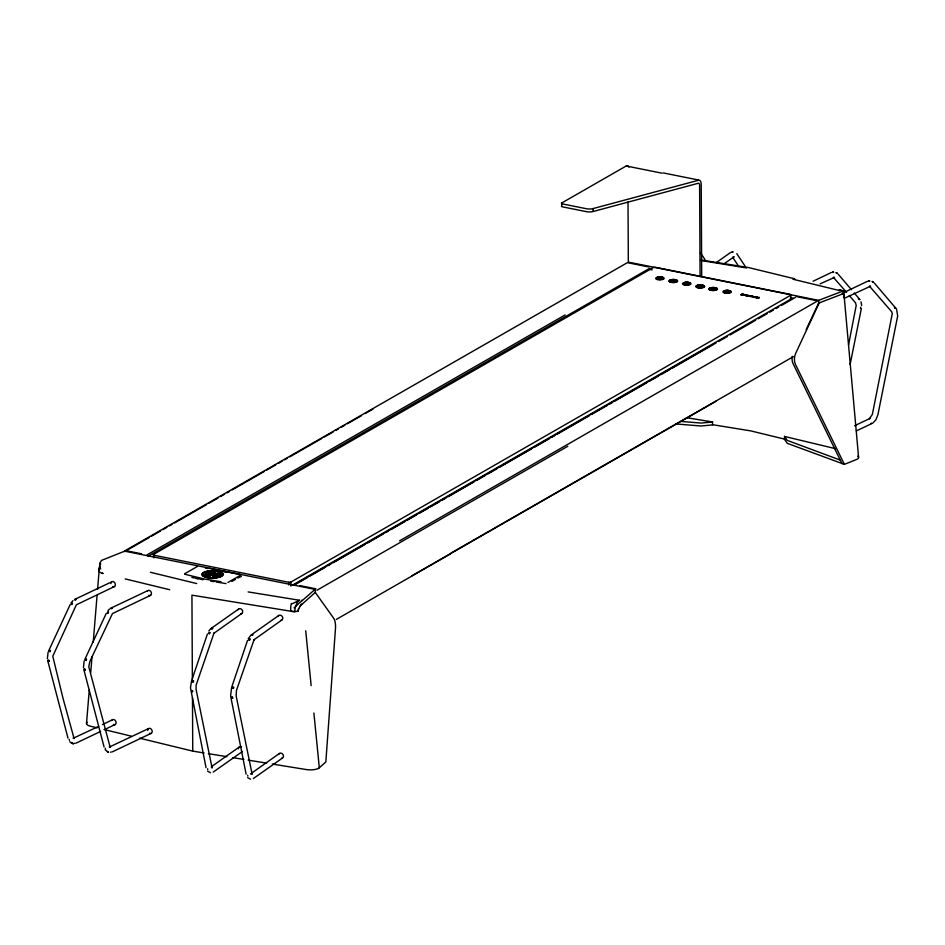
<?xml version="1.0" encoding="UTF-8"?>
<svg xmlns="http://www.w3.org/2000/svg" width="945" height="945" viewBox="0 0 945 945"><rect width="100%" height="100%" fill="white"/><g stroke="black" fill="none" stroke-linecap="round" stroke-linejoin="round"><path stroke-width="1.42" d="M298.289 610.801L298.313 611.25A9.403 3.213 -0.3 0 1 290.836 611.214L291.58 611.32M214.917 572.753L210.475 571.725L204.947 575.092L210.475 571.914L214.893 572.705L209.388 575.8L205.018 574.985L209.388 575.977L214.834 572.729M843.708 290.965L843.412 291.97M99.284 568.831L99.154 571.264A9.403 3.213 -0.3 0 0 102.84 573.45L102.816 573.343M99.296 568.831L99.579 566.126M217.681 576.131L217.669 575.812A3.071 1.051 -0.3 0 1 218.945 575.092L219.63 574.773M298.313 610.588L298.325 610.435A4.938 4.347 -59.1 0 1 298.372 609.761A5.174 4.43 -61.6 0 1 298.502 609.312A5.505 4.512 -63.3 0 1 298.691 608.887L299.506 607.174M86.491 723.646L89.267 690.098M90.708 672.592L92.031 656.551M93.236 641.974L97.087 595.303M97.571 589.467L99.379 567.591M298.325 610.435L298.325 610.364A5.044 4.465 -58.7 0 1 298.431 609.301A5.552 4.619 -62.8 0 1 298.667 608.592M741.719 294.698L743.325 294.497L741.648 294.627M753.767 296.99L755.031 296.931L754.512 297.273M686.224 283.571L686.153 282.921C692.484 282.957 681.369 285.059 687.547 283.016M743.29 294.249L742.404 294.297L743.396 294.403M748.783 295.324C749.361 296.198 746.999 295.797 746.585 295.017M215.614 575.635L215.46 576.379M860.541 308.472L860.753 307.196M726.362 291.816L727.201 291.828M218.862 574.82L218.059 575.021A4.323 1.477 -0.3 0 0 217.161 575.505L217.255 576.19M749.952 296.541C751.807 296.789 752.314 295.36 752.374 296.801M848.575 344.771L856.205 305.495L855.556 302.884L849.307 295.549M850.134 364.439L861.308 308.779M99.745 563.161L101.552 560.385L124.693 551.159L315.039 589.385L315.335 592.361L302.613 603.737A5.446 1.11 -53.2 0 0 302.093 604.138M215.873 576.627L214.787 576.485L215.141 575.351M217.669 576.037L217.669 575.989A3.071 1.051 -0.3 0 1 218.945 575.281L219.901 574.997M48.112 652.109L47.344 658.842M84.188 660.909L83.42 667.643M757.335 297.037L756.791 297.84L757.736 297.202M745.499 295.348C744.636 295.903 744.991 294.403 745.9 294.935M751.11 296.376L751.251 295.939M755.02 296.907C748.168 295.809 760.028 297.167 753.602 297.002M192.473 681.841L192.839 680.648M192.874 681.9L193.241 680.695M193.312 681.983L193.678 680.778M232.553 688.338L232.919 687.145M232.954 688.397L233.332 687.192M233.403 688.48L233.769 687.287M204.214 575.103L209.518 571.725M215.165 572.233L215.519 572.989M207.416 633.989L191.516 681.038L190.477 687.818L206.022 767.624M247.495 640.486L231.596 687.535L230.627 695.803M215.472 575.848L215.507 576.45M208.739 633.599L209.188 632.382M209.14 633.646L209.601 632.429M209.577 633.729L210.038 632.524M248.818 640.096L249.267 638.879M249.232 640.143L249.681 638.926M249.669 640.226L250.118 639.021M219.535 575.21L218.071 575.21A4.323 1.477 -0.3 0 0 217.161 575.694L217.126 576.32M49.223 651.483L49.719 650.314M49.589 651.566L50.085 650.384M49.99 651.672L50.487 650.503M85.31 660.283L85.794 659.114M85.664 660.366L86.16 659.185M86.066 660.472L86.562 659.303M70.131 604.694L48.75 650.644M106.206 613.482L84.837 659.445M819.008 303.31L795.749 353.241A9.781 6.343 -80.4 0 0 795.466 364.427L844.369 464.349L856.312 459.601A9.426 3.225 -0.3 0 0 857.765 456.163M806.156 329.628L818.819 302.802M744.825 295.348C743.703 293.611 748.783 296.742 745.983 295.549M758.256 298.1C761.717 296.529 755.067 299.222 757.961 297.663M212.613 575.753L212.849 576.828A2.055 0.697 -0.3 0 0 213.582 577.088L213.582 577.088M71.088 604.363L71.702 603.182M71.454 604.434L72.068 603.253M71.855 604.552L72.458 603.371M107.163 613.163L107.777 611.982M107.529 613.234L108.143 612.053M107.931 613.352L108.545 612.171M248.204 638.726L251.075 635.028L278.775 615.478M747.53 295.631L747.649 295.537M758.103 297.403L757.772 297.982M751.263 296.305L752.669 296.317M752.645 296.683L751.582 296.777M290.859 611.12L290.776 611.096A9.533 4.241 -86.7 0 1 291.379 603.512L291.662 603.571A4.737 3.839 -30 0 0 292.596 603.595L299.53 600.264L248.122 591.913M213.369 575.729L213.227 576.627M758.374 297.604L759.402 297.462L758.114 297.852M299.518 607.174L300.463 605.875M744.317 295.005L746.172 295.49M208.845 630.87L210.995 628.531L238.695 608.982M757.784 298.242L756.886 298.23L757.181 297.675M743.065 294.45C738.884 296.151 742.345 292.466 743.183 294.781M70.981 602.981L73.001 600.642M215.531 575.93L215.98 575.292A7.879 2.693 -0.3 0 1 216.795 574.832M744.648 295.171C745.132 293.8 741.565 295.572 744.873 294.556M793.375 356.619L450.883 553.179M728.063 292.135L725.795 292.135L727.65 291.355L727.402 292.052L725.772 291.686L728.689 291.308M204.238 575.21L210.168 571.501L215.554 572.599M214.881 575.8L215.306 575.21A8.564 2.929 -0.3 0 1 216.24 574.678L216.795 574.454M757.24 297.309L755.799 297.462L756.827 297.722M212.909 575.375L212.849 577.005A2.055 0.697 -0.3 0 0 213.582 577.277M212.743 575.753L213.369 574.985A12.805 4.382 -0.3 0 1 214.739 574.206L218.46 573.19M213.499 575.753L213.853 575.41A11.576 3.957 -0.3 0 1 215.602 574.406L220.268 573.249L217.031 573.922M108.025 610.458L109.608 608.946M748.156 295.809L748.995 295.549M294.084 607.883L294.97 607.044M295.868 606.217L298.431 603.914M215.708 575.718L215.992 575.481A7.879 2.693 -0.3 0 1 216.795 575.021L217.267 574.643M315.039 589.385L299.211 603.217M272.314 764.044L306.416 769.584A9.426 3.225 -0.3 0 0 319.315 767.789L325.836 761.942L335.487 628.413A9.781 3.615 -88.5 0 0 333.762 618.384L315.276 592.409M211.42 628.756L212.034 628.236M211.845 628.791L212.46 628.26M212.271 628.897L212.885 628.366M251.5 635.253L252.114 634.733M251.925 635.288L252.539 634.768M252.35 635.394L252.965 634.875M873.074 422.864L875.944 419.769L877.94 414.595L897.679 315.949L896.569 309.287M211.869 572.705L212.448 572.245M747.684 295.324L747.566 295.088M213.121 575.363L213.369 575.162A12.805 4.382 -0.3 0 1 214.739 574.383L219.051 573.166A2.114 0.721 -0.3 0 1 220.268 573.249M747.767 295.702L748.889 295.832M712.329 289.075C715.164 288.272 709.376 289.465 713.818 289.087A1.819 0.626 -0.3 0 0 714.007 288.969L713.05 288.473L714.007 289.347A1.819 0.626 -0.3 0 1 713.818 289.453L712.979 289.631M102.97 573.473L102.225 573.284M727.437 292.123L726.516 292.241M716.452 262.486L730.603 252.48M724.579 263.419L734.17 256.768L733.237 257.217M239.392 746.94L211.326 766.761M279.472 753.437L251.405 773.27M241.778 613.494L213.57 633.528L214.042 632.985L196.111 685.16L196.076 689.437L212.093 767.99L211.467 767.411M281.858 620.003L253.65 640.025L254.134 639.481L236.439 690.452L236.155 695.945L252.173 774.487L250.496 773.861M749.976 296.364L751.299 295.832M242.487 751.464L213.204 772.089M282.567 757.961L253.284 778.585M685.786 283.5L685.645 283.866M701.745 285.697L698.556 286.5L701.745 286.063M750.247 296.435L751.393 295.856M742.557 294.202L740.892 295.017M75.458 599.898L76.285 599.413M110.778 608.509L111.605 608.025M111.156 608.568L111.982 608.084M111.545 608.698L112.361 608.214M74.702 599.709L75.517 599.224M75.08 599.768L75.907 599.284M743.018 295.147L744.4 294.556M336.326 619.412L450.564 553.841M561.743 205.195L561.732 202.986L626.204 165.989L662.079 173.195M125.071 550.699L627.397 262.651L648.778 266.939M124.645 551.608L148.967 537.646M151.531 536.181L160.485 531.031M163.048 529.566L166.887 527.357M169.45 525.892L172.002 524.428M174.565 522.951L206.565 504.595M209.128 503.118L218.082 497.98M220.646 496.503L224.485 494.306M227.048 492.841L229.611 491.365M232.163 489.9L264.163 471.531M266.726 470.067L275.68 464.916M278.243 463.452L282.082 461.243M284.646 459.778L287.209 458.313M289.761 456.837L321.761 438.48M324.324 437.003L333.29 431.865M335.841 430.388L338.404 428.924M340.968 427.459L344.807 425.25M347.37 423.785L361.451 415.705M365.29 413.497L372.968 409.09M147.018 554.904L565.145 314.933M148.022 556.215L649.782 268.25M153.409 557.113L153.397 554.479L653.408 267.518L655.547 267.317L790.339 294.403L790.882 295.135L790.894 299.081L292.17 585.309M659.35 277.924L661.098 277.877M658.783 278.444C659.35 279.803 658.677 277.109 660.236 277.984M658.795 278.81L661.098 277.511M671.399 280.996C671.387 282.425 675.368 279.555 674.08 281.149M671.411 281.362L674.187 280.83L672.899 280.157L674.777 280.382L672.273 280.984L672.875 281.291M561.732 202.986A1.961 0.673 -0.3 0 0 562.405 203.907L586.467 208.739A5.871 2.008 -0.3 0 0 593.082 208.573L697.965 180.4A6.261 3.036 -78.6 0 1 701.214 184.429L701.698 275.609L700.08 276.531L699.607 185.362A3.13 1.524 -78.6 0 0 697.977 183.342L593.094 211.515A5.871 2.008 -0.3 0 1 586.491 211.68L562.417 206.837A1.961 0.673 -0.3 0 1 561.755 205.927M184.665 573.769L197.422 566.445M699.95 287.091L699.843 286.394L699.454 286.985M700.091 286.252C700.954 284.965 699.394 287.398 699.312 286.099M700.339 286.867L700.966 286.429M215.377 572.906L209.684 576.025L204.427 575.375L209.932 576.143L215.554 572.41M713.05 288.473L715.011 288.697M214.728 576.202L215.873 576.45M218.425 574.501L220.079 574.028L217.504 574.737M219.901 574.808L219.027 574.985M728.678 291.084L726.929 291.816M227.922 582.451L240.68 575.127M231.903 581.423L235.447 579.391M237.809 578.033L241.365 576.367M750.354 295.75L751.393 296.045M754.984 297.368L756.685 296.6L755.244 297.604M754.984 297.557L756.685 296.6M153.397 554.479L153.929 555.211L288.721 582.285L290.871 582.085L790.882 295.135M294.568 584.542L712.707 344.571M293.576 585.451L307.657 577.371M310.208 575.895L325.576 567.083M328.139 565.618L330.691 564.141M333.254 562.677L365.254 544.308M367.818 542.843L383.174 534.019M385.737 532.555L388.289 531.09M390.852 529.613L404.933 521.534M407.496 520.069L416.45 514.93M419.013 513.454L427.979 508.315M430.53 506.839L439.496 501.7M442.047 500.236L445.898 498.027M448.45 496.562L474.047 481.867M476.611 480.403L485.576 475.252M488.128 473.788L497.094 468.649M499.657 467.173L531.657 448.816M534.208 447.339L549.577 438.527M552.128 437.062L554.691 435.586M557.255 434.121L589.255 415.753M591.818 414.288L607.174 405.464M609.738 403.999L612.289 402.535M614.852 401.058L646.852 382.701M649.416 381.225L658.37 376.086M660.933 374.622L669.887 369.471M672.45 368.007L715.967 343.023M718.531 341.558L727.496 336.42M730.048 334.943L755.646 320.26M758.209 318.784L767.175 313.645M769.726 312.169L773.577 309.972M776.128 308.507L778.692 307.031M781.255 305.566L795.336 297.486M399.57 540.847L817.708 300.876L796.328 296.576M316.953 590.235L567.839 446.253M411.831 575.836L716.251 401.129M870.983 423.525L871.668 423.136M731.643 252.185L732.257 251.831M732.068 252.209L732.682 251.866M732.493 252.315L733.107 251.972M751.358 296.246L752.456 296.187M756.697 297.521L756.78 297.002M756.484 297.037L757.193 297.12M672.592 280.641L674.198 280.429L672.592 280.275M686.153 282.921L687.606 282.827M792.961 279.224L839.29 290.505L840.483 289.961L838.983 289.985M628.012 201.828L628.33 262.119L818.665 300.345L843.625 290.776M841.522 294.356L842.137 294.096A5.446 1.689 -48.8 0 1 842.645 293.907M111.746 581.813L74.584 599.473M147.833 590.613L110.659 608.273M813.078 281.232L831.222 272.573M867.297 281.374L842.775 293.056M844.417 298.266L870.605 286.181L869.435 286.134L891.631 311.685L892.293 313.61L872.353 414.465L869.388 418.741L870.109 418.363L854.563 425.758M98.634 726.386L73.332 738.21L74.407 738.222L73.297 737.974L74.112 738.588L63.102 698.662L52.778 656.243L76.368 604.8L114.534 586.502M102.414 724.579L112.49 719.783M76.143 743.101L100.642 731.418M148.566 728.583L109.407 747.011L110.494 747.011L109.372 746.774L110.187 747.389L88.783 666.816L89.822 661.559L112.443 613.6L150.609 595.303M112.231 751.901L151.354 733.273M820.118 283.866L834.529 277.381L833.36 277.334L846.625 292.407M104.635 729.528L115.278 724.472M856.335 430.908L872.081 423.443M712.329 288.497L713.274 288.071M842.078 294.119L818.394 303.239M217.031 574.914L218.2 574.359M74.36 743.443L75.045 743.172M110.435 752.244L111.12 751.972M832.545 272.396L833.372 272.089M868.242 281.137L869.057 280.83M832.155 272.337L832.982 272.03M832.923 272.526L833.75 272.219M868.62 281.185L869.447 280.889M868.998 281.315L869.825 281.019M209.707 571.819L215.047 572.386M216.665 573.839L215.59 574.229A11.576 3.957 -0.3 0 0 213.853 575.221L213.416 576.84M744.707 294.958L745.428 294.864M756.26 297.332L756.886 297.368M217.078 574.536L219.712 574.43M746.928 295.75L745.877 295.49M746.751 295.242L746.455 295.431M699.312 286.465L700.765 286.205M757.595 298.1L756.992 297.368M675.474 423.903L701.025 426.006L712.554 424.919L712.542 421.978L701.013 423.065L681.298 421.446M745.522 295.501L744.766 295.23M207.912 574.076C209.282 572.965 208.278 574.666 211.94 573.45M208.113 573.733L211.94 573.639M748.428 296.009L747.826 295.832M218.862 573.355L219.051 573.343A2.114 0.721 -0.3 0 1 220.268 573.438M659.35 277.558L660.236 277.617M73.273 743.62L69.717 741.801M756.224 297.533L756.732 297.911M301.609 600.299L302.341 600.394M700.528 259.91L748.499 267.553L794.828 278.834M700.954 260.513L746.656 267.943M712.459 424.671L750.732 430.885L786.157 439.519M220.976 581.742L204.474 579.049L184.984 574.3M210.7 581.104L214.007 581.636M216.121 581.978L226.056 583.597M139.506 738.163L192.745 751.121L204.12 752.976M208.373 753.661L226.847 756.661M232.529 757.583L243.893 759.437M248.157 760.123L266.632 763.123M686.472 417.666L712.542 421.978M72.481 743.491L73.462 743.644M250.543 779.247L247.649 777.64M210.451 772.75L207.569 771.132M72.588 743.502L73.403 743.644M220.079 574.217L216.24 574.855A8.564 2.929 -0.3 0 0 215.306 575.399M663.272 172.923L698.331 179.963M649.357 269.29L652.215 269.857M790.492 297.64L793.351 298.207M715.011 288.331L713.404 288.19M698.544 286.134L699.843 286.394M672.273 280.984L673.667 281.256M125.638 550.616L141.667 553.829M299.919 585.616L315.949 588.841M209.353 568.37L240.278 574.584M205.171 567.945L208.042 568.524M214.562 569.835L220.929 571.111M223.788 571.69L226.942 572.327M209.991 573.627L211.739 573.981M208.113 573.544L211.739 574.17M844.369 464.349L787.268 443.335L784.527 439.378L784.515 436.436L835.723 448.721M150.397 572.28L196.714 583.561M125.224 578.907L169.698 589.739M97.193 727.851L90.366 726.185A9.426 3.225 -0.3 0 1 87.247 722.334M104.021 729.516L131.32 736.167M197.54 578.423L202.951 579.746M191.847 577.407L194.28 577.997M195.509 578.293L197.942 578.895M108.451 752.279L105.19 749.798M840.448 460.156L787.244 440.394L784.515 436.436M872.849 281.634L873.463 282.224M872.483 281.492L873.097 282.094M872.081 281.445L872.696 282.035M836.774 272.833L837.388 273.424M836.396 272.703L837.022 273.294M836.006 272.644L836.62 273.235M874.22 282.933L895.966 308.377M838.144 274.133L851.469 289.702M854.268 292.997L859.891 299.577M790.363 298.348L790.894 299.081M895.21 307.668L895.706 308.365M894.844 307.538L895.352 308.247M894.442 307.479L894.95 308.176M859.135 298.868L859.631 299.565M858.769 298.75L859.265 299.447M858.367 298.691L858.863 299.388M736.757 253.65L745.038 266.041M700.434 252.787L704.958 259.544M732.635 257.205L738.813 266.537M842.019 463.676L793.115 363.742A9.781 6.343 -80.4 0 1 792.253 356.348M861.025 301.857L861.675 305.578M100.288 567.933L100.666 569.032M843.507 296.919A9.403 3.213 -0.3 0 1 844.287 297.876L844.216 296.919M105.249 748.216L105.533 749.101M69.174 739.415L69.446 740.301M83.798 669.45L104.08 746.987M47.722 660.649L68.005 738.199M247.673 775.266L247.873 776.14M207.593 768.769L207.794 769.643M85.026 669.119L85.251 670.194M84.625 669.048L84.849 670.123M84.27 668.942L84.495 670.017M48.951 660.331L49.175 661.394M48.549 660.248L48.774 661.335M48.183 660.142L48.408 661.216M246.113 774.132L230.781 696.831M99.993 566.87L99.674 563.988M232.186 697.138L232.364 698.201M232.635 697.186L232.801 698.249M231.785 697.044L231.95 698.107M192.556 690.689L192.721 691.752M192.107 690.641L192.272 691.705M191.705 690.547L191.87 691.61M844.086 295.206L843.767 294.167A6.45 2.162 -58.7 0 0 843.472 293.907A5.824 1.937 -53.9 0 0 842.775 293.706M305.719 630.823L311.153 685.609M313.882 713.002L319.315 767.801M858.603 457.451L844.074 295.206A6.816 1.689 -76.8 0 0 843.92 294.781M818.665 300.345L818.937 303.333M844.145 295.82L844.239 297.262M844.192 296.529L844.204 296.529A9.426 4.571 -78.6 0 0 843.318 292.123M701.225 285.591L698.721 286.028M593.082 208.573L593.094 210.782M290.871 582.085L290.895 586.042M288.721 582.285L288.745 584.92M192.367 679.03L191.929 595.149L294.781 611.852L294.864 610.08A9.415 4.571 -78.6 0 1 299.577 600.24M192.473 697.871L192.745 751.121M153.929 555.211L153.94 557.845M626.204 165.989A6.261 3.036 -78.6 0 1 628.921 167.1M843.46 293.919A6.509 2.162 -60.2 0 1 843.696 294.226M839.266 290.493A9.426 4.571 -78.6 0 1 841.971 290.446M100.158 564.767A5.824 3.579 73.9 0 1 100.725 563.811M300.238 605.863A6.509 2.327 -59.3 0 1 300.959 605.036A6.45 2.162 -58.7 0 0 300.439 605.745M301.065 604.812A5.824 1.571 -56.5 0 1 302.305 603.701M662.941 278.527A3.095 1.051 -0.3 0 0 661.937 277.558A3.13 1.075 -0.3 0 1 662.918 278.621M661.559 279.248A3.095 1.051 -0.3 0 1 658.299 279.271M659.008 277.346A3.095 1.051 -0.3 0 1 660.968 277.358A3.13 1.075 -0.3 0 0 658.724 277.369M661.571 279.248A3.13 1.075 -0.3 0 1 658.039 279.236M676.171 280.641A3.095 1.051 -0.3 0 1 676.195 281.409M671.647 280.169A3.095 1.051 -0.3 0 1 675.132 280.192A3.13 1.075 -0.3 0 0 671.387 280.216M676.207 280.641A3.13 1.075 -0.3 0 1 676.124 281.504M689.318 283.169A3.095 1.051 -0.3 0 1 688.929 284.469A3.13 1.075 -0.3 0 1 685.101 284.669A3.095 1.051 -0.3 0 0 688.929 284.469A3.13 1.075 -0.3 0 0 689.354 283.157M683.731 283.488A3.095 1.051 -0.3 0 0 684.664 284.551A3.13 1.075 -0.3 0 1 683.696 283.476M710.168 289.371A3.095 1.051 -0.3 0 1 711.975 288.071A3.13 1.075 -0.3 0 0 710.132 289.371M730.048 292.229A3.095 1.051 -0.3 0 0 728.985 291.013A3.13 1.075 -0.3 0 1 729.977 292.324M724.555 292.454A3.095 1.051 -0.3 0 0 729.646 292.489A3.13 1.075 -0.3 0 1 724.969 292.643A3.13 1.075 -0.3 0 1 725.24 291.036A3.095 1.051 -0.3 0 0 724.295 292.277M110.931 583.62A2.74 2.079 64.6 0 1 113.294 581.636A2.74 2.079 64.6 0 1 115.337 585.073A2.74 2.079 64.6 0 1 112.668 586.55M111.876 720.527A2.74 2.079 64.6 0 1 114.676 719.936A2.74 2.079 64.6 0 1 115.999 723.397A2.74 2.079 64.6 0 1 113.4 724.52M147.219 591.357A2.74 2.079 64.6 0 1 150.019 590.755A2.74 2.079 64.6 0 1 151.342 594.228A2.74 2.079 64.6 0 1 148.743 595.35M147.751 730.39A2.74 2.079 64.6 0 1 150.113 728.406A2.74 2.079 64.6 0 1 152.157 731.843A2.74 2.079 64.6 0 1 149.487 733.32M238.01 609.761A2.74 2.315 54.8 0 1 242.144 609.95A2.74 2.315 54.8 0 1 240.798 613.837M238.471 748.794A2.74 2.315 54.8 0 1 241.471 746.774M278.09 616.258A2.74 2.315 54.8 0 1 282.236 616.447A2.74 2.315 54.8 0 1 280.878 620.333M278.799 754.228A2.74 2.315 54.8 0 1 282.933 754.405A2.74 2.315 54.8 0 1 281.575 758.292M108.273 752.232L107.458 751.842L108.273 752.232M72.198 743.431L71.383 743.042L72.198 743.431M206.872 577.36A10.56 3.615 -0.3 0 0 223.103 574.406A10.56 3.615 -0.3 0 0 207.687 571.111A10.56 3.615 -0.3 0 0 206.872 577.36M206.872 577.549A10.56 3.615 -0.3 0 0 223.103 574.584A10.56 3.615 -0.3 0 0 207.687 571.288A10.56 3.615 -0.3 0 0 206.872 577.549M207.262 577.147A9.84 3.367 -0.3 0 0 222.382 574.395A9.84 3.367 -0.3 0 0 208.018 571.323A9.84 3.367 -0.3 0 0 207.262 577.147M207.262 577.336A9.84 3.367 -0.3 0 0 222.382 574.584A9.84 3.367 -0.3 0 0 208.018 571.512A9.84 3.367 -0.3 0 0 207.262 577.336M658.133 278.87A3.095 1.051 -0.3 0 0 662.965 278.054A3.13 1.075 -0.3 0 0 658.547 277.027A3.13 1.075 -0.3 0 0 658.11 278.881A3.13 1.075 -0.3 0 0 663.012 278.066A3.095 1.051 -0.3 0 0 658.559 277.039A3.095 1.051 -0.3 0 0 658.133 278.87M657.247 277.83A3.095 1.051 -0.3 0 0 657.283 278.94A3.13 1.075 -0.3 0 1 657.212 277.818M657.496 279.59A4.3 1.477 -0.3 0 0 664.181 278.432A4.3 1.477 -0.3 0 0 657.992 277.05A4.3 1.477 -0.3 0 0 657.496 279.59M671.552 281.563A3.095 1.051 -0.3 0 0 676.384 280.76A3.13 1.075 -0.3 0 0 671.954 279.72A3.13 1.075 -0.3 0 0 671.529 281.575A3.13 1.075 -0.3 0 0 676.419 280.76A3.095 1.051 -0.3 0 0 671.978 279.732A3.095 1.051 -0.3 0 0 671.552 281.563M671.257 281.858A3.095 1.051 -0.3 0 0 674.966 281.941A3.13 1.075 -0.3 0 1 671.222 281.858A3.13 1.075 -0.3 0 1 670.489 280.606A3.095 1.051 -0.3 0 0 671.257 281.858M670.915 282.224A4.3 1.477 -0.3 0 0 677.6 281.067A4.3 1.477 -0.3 0 0 671.399 279.685A4.3 1.477 -0.3 0 0 670.915 282.224M670.915 282.283A4.3 1.477 -0.3 0 0 677.6 281.126A4.3 1.477 -0.3 0 0 671.399 279.744A4.3 1.477 -0.3 0 0 670.915 282.283M684.96 284.256A3.095 1.051 -0.3 0 0 689.791 283.453A3.13 1.075 -0.3 0 0 685.373 282.413A3.13 1.075 -0.3 0 0 684.936 284.268A3.13 1.075 -0.3 0 0 689.838 283.453A3.095 1.051 -0.3 0 0 685.385 282.437A3.095 1.051 -0.3 0 0 684.96 284.256M688.976 283.016A3.095 1.051 -0.3 0 0 684.404 283.051A3.13 1.075 -0.3 0 1 688.999 283.004M684.322 284.977A4.3 1.477 -0.3 0 0 691.008 283.819A4.3 1.477 -0.3 0 0 684.818 282.437A4.3 1.477 -0.3 0 0 684.322 284.977M698.52 286.985A3.095 1.051 -0.3 0 0 703.352 286.17A3.095 1.051 -0.3 0 0 698.946 285.154A3.095 1.051 -0.3 0 0 698.52 286.985A3.13 1.075 -0.3 0 0 703.387 286.17A3.13 1.075 -0.3 0 0 698.922 285.142A3.13 1.075 -0.3 0 0 698.497 286.996M700.316 287.528A3.095 1.051 -0.3 0 0 703.139 286.063A3.13 1.075 -0.3 0 1 700.316 287.54A3.13 1.075 -0.3 0 1 697.339 286.111A3.095 1.051 -0.3 0 0 700.316 287.528M702.879 285.886A3.095 1.051 -0.3 0 0 697.776 285.851A3.13 1.075 -0.3 0 1 702.915 285.886M697.882 287.646A4.3 1.477 -0.3 0 0 704.568 286.489A4.3 1.477 -0.3 0 0 698.367 285.095A4.3 1.477 -0.3 0 0 697.882 287.646A4.3 1.477 -0.3 0 0 704.568 286.548A4.3 1.477 -0.3 0 0 698.367 285.154A4.3 1.477 -0.3 0 0 697.882 287.705M711.372 289.56A3.095 1.051 -0.3 0 0 716.204 288.757A3.095 1.051 -0.3 0 0 711.798 287.741A3.13 1.075 -0.3 0 0 711.349 289.572A3.13 1.075 -0.3 0 0 716.251 288.757A3.13 1.075 -0.3 0 0 711.786 287.729A3.095 1.051 -0.3 0 0 711.372 289.56M715.235 289.808A3.095 1.051 -0.3 0 0 714.952 288.19A3.13 1.075 -0.3 0 1 715.27 289.82A3.13 1.075 -0.3 0 1 710.486 289.642A3.095 1.051 -0.3 0 0 715.235 289.808M710.734 290.221A4.3 1.477 -0.3 0 0 717.42 289.064A4.3 1.477 -0.3 0 0 711.231 287.682A4.3 1.477 -0.3 0 0 710.734 290.221A4.3 1.477 -0.3 0 0 717.42 289.135A4.3 1.477 -0.3 0 0 711.231 287.741A4.3 1.477 -0.3 0 0 710.734 290.28M725.406 292.383A3.095 1.051 -0.3 0 0 730.237 291.568A3.13 1.075 -0.3 0 0 725.807 290.54A3.13 1.075 -0.3 0 0 725.382 292.395A3.13 1.075 -0.3 0 0 730.272 291.568A3.095 1.051 -0.3 0 0 725.831 290.552A3.095 1.051 -0.3 0 0 725.406 292.383M724.768 293.104A4.3 1.477 -0.3 0 0 731.454 291.946A4.3 1.477 -0.3 0 0 725.252 290.564A4.3 1.477 -0.3 0 0 724.768 293.104"/></g></svg>
